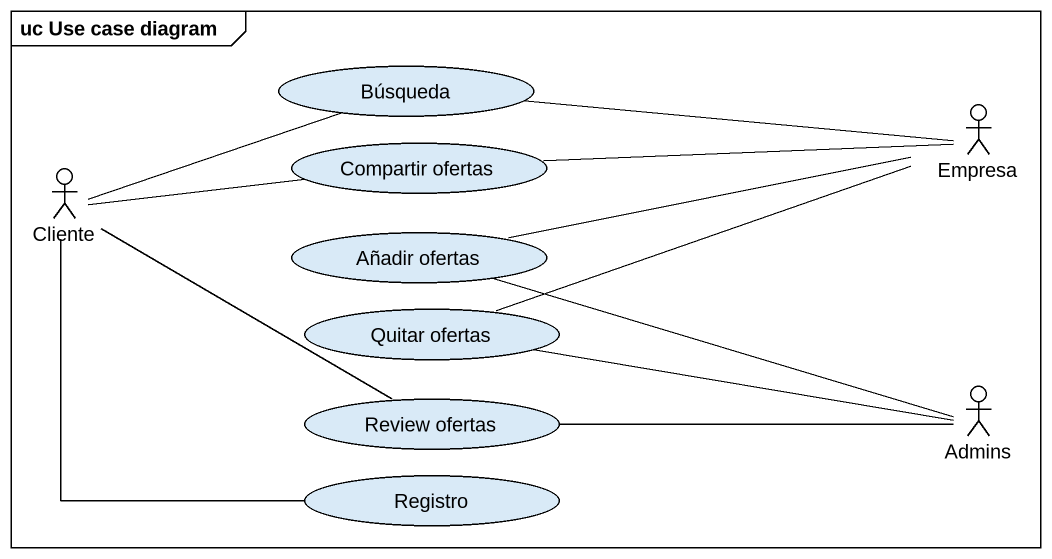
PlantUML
@startuml
mainframe uc Use case diagram
usecase Búsqueda
actor Empresa
actor Cliente
usecase "Compartir ofertas" as Compartir_ofertas
usecase "Añadir ofertas" as Añadir_ofertas
usecase "Quitar ofertas" as Quitar_ofertas
usecase "Review ofertas" as Review_ofertas
actor Admins
usecase Registro
Búsqueda -right- Empresa
Empresa -left- Añadir_ofertas
Cliente -right- Búsqueda
Cliente -right- Compartir_ofertas
Cliente -right- Review_ofertas
Cliente -- Registro
Compartir_ofertas -right- Empresa
Añadir_ofertas -right- Admins
Quitar_ofertas -right- Empresa
Quitar_ofertas -right- Admins
Review_ofertas -right- Admins
@enduml
